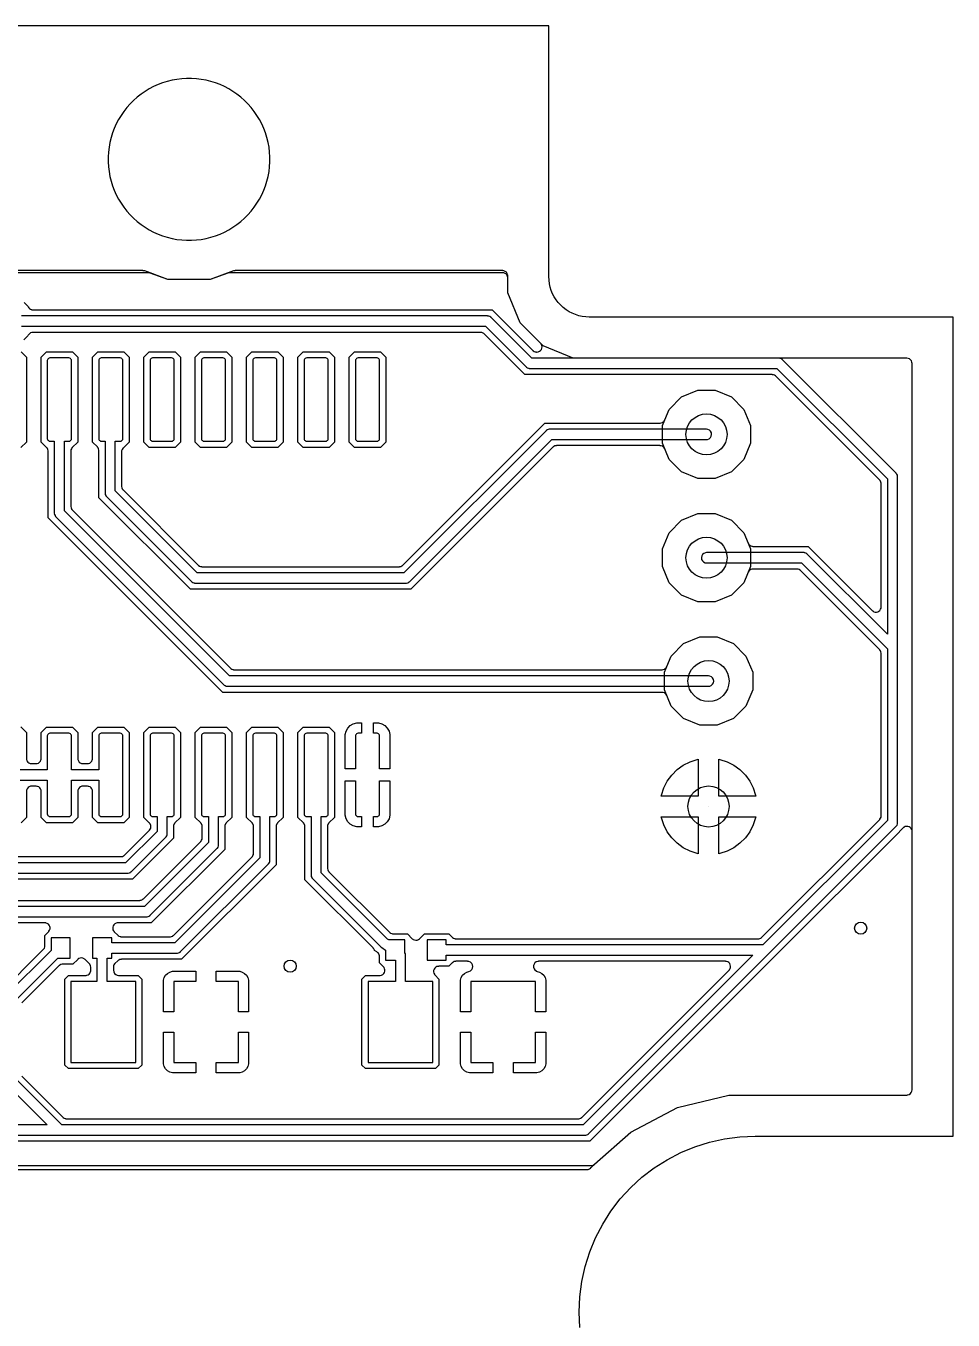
# Model space of a CAD drawing. Header units: millimetres. Extents: x 0 to 51.3, y 0 to 64.
# Drawn here: x 28.36 to 51.3, y 32 to 64 of the extents above; entities that cross this region are included whole.
import ezdxf

# ---------------------------------------------------------------- set-up
doc = ezdxf.new("R2010")
doc.units = ezdxf.units.MM

msp = doc.modelspace()

# ---------------------------------------------------------------- linework, layer by layer
at = {"layer": '16_copper'}
msp.add_lwpolyline([(14.643, 35.723), (42.244, 35.723), (42.247, 35.723), (42.249, 35.723, 0.151769), (42.327, 35.754), (42.332, 35.76), (42.342, 35.77), (42.345, 35.775), (42.348, 35.778), (42.351, 35.782), (43.327, 36.648), (44.482, 37.254), (45.748, 37.566), (50.157, 37.566), (50.169, 37.568), (50.182, 37.569, 0.284783), (50.279, 37.661), (50.279, 37.662), (50.28, 37.663), (50.283, 37.691), (50.283, 37.692), (50.284, 37.693), (50.284, 55.657), (50.282, 55.669), (50.281, 55.682, 0.284783), (50.189, 55.779), (50.188, 55.779), (50.187, 55.78), (50.159, 55.783), (50.158, 55.783), (50.157, 55.784), (41.899, 55.784), (41.158, 56.09), (40.59, 56.658), (40.284, 57.399), (40.284, 57.821), (40.282, 57.833), (40.281, 57.846, 0.284783), (40.189, 57.943), (40.188, 57.944), (40.187, 57.944), (40.159, 57.948), (40.158, 57.947), (40.157, 57.948), (33.54, 57.948), (33.534, 57.947), (33.528, 57.947), (33.522, 57.945, 0.036999), (33.503, 57.941), (33.497, 57.94), (32.923, 57.731), (31.877, 57.731), (31.303, 57.94), (31.298, 57.941), (31.292, 57.943), (31.285, 57.944, 0.037027), (31.267, 57.947), (31.26, 57.948), (25.143, 57.948)], format="xyb", dxfattribs=at)
for points in [[(44.983, 52.808), (44.581, 52.974), (44.274, 53.281), (44.108, 53.683), (44.108, 54.117), (44.274, 54.519), (44.581, 54.826), (44.983, 54.992), (45.417, 54.992), (45.819, 54.826), (46.126, 54.519), (46.292, 54.117), (46.292, 53.683), (46.126, 53.281), (45.819, 52.974), (45.417, 52.808)], [(44.983, 49.758), (44.581, 49.924), (44.274, 50.231), (44.108, 50.633), (44.108, 51.067), (44.274, 51.469), (44.581, 51.776), (44.983, 51.942), (45.417, 51.942), (45.819, 51.776), (46.126, 51.469), (46.292, 51.067), (46.292, 50.633), (46.126, 50.231), (45.819, 49.924), (45.417, 49.758)], [(45.033, 46.708), (44.631, 46.874), (44.324, 47.181), (44.158, 47.583), (44.158, 48.017), (44.324, 48.419), (44.631, 48.726), (45.033, 48.892), (45.467, 48.892), (45.869, 48.726), (46.176, 48.419), (46.342, 48.017), (46.342, 47.583), (46.176, 47.181), (45.869, 46.874), (45.467, 46.708)], [(44.082, 44.954), (44.086, 44.98), (44.144, 45.158), (44.229, 45.326), (44.339, 45.478), (44.472, 45.611), (44.624, 45.721), (44.792, 45.806), (44.97, 45.864), (44.996, 45.868), (44.996, 44.954)], [(45.504, 44.954), (45.504, 45.868), (45.53, 45.864), (45.708, 45.806), (45.876, 45.721), (46.028, 45.611), (46.161, 45.478), (46.271, 45.326), (46.356, 45.158), (46.414, 44.98), (46.418, 44.954)], [(45.25, 44.7), (45.25, 44.7), (45.25, 44.7), (45.25, 44.7)], [(44.97, 43.536), (44.792, 43.594), (44.624, 43.679), (44.472, 43.789), (44.339, 43.922), (44.229, 44.074), (44.144, 44.242), (44.086, 44.42), (44.082, 44.446), (44.996, 44.446), (44.996, 43.532)], [(45.504, 44.446), (46.418, 44.446), (46.414, 44.42), (46.356, 44.242), (46.271, 44.074), (46.161, 43.922), (46.028, 43.789), (45.876, 43.679), (45.708, 43.594), (45.53, 43.536), (45.504, 43.532)]]:
    msp.add_lwpolyline(points, close=True, dxfattribs=at)
at = {"layer": '1_copper'}
for points in [[(28.318, 57.162), (28.415, 57.066), (28.419, 57.054, 0.225666), (28.502, 56.984), (28.503, 56.983), (28.504, 56.983), (28.532, 56.979), (28.533, 56.98), (28.534, 56.979), (39.898, 56.979), (40.905, 55.973), (40.909, 55.97), (40.913, 55.966, 0.106423), (40.962, 55.94), (40.969, 55.939), (40.979, 55.937), (40.988, 55.937), (40.994, 55.936), (41.006, 55.936, 0.596419), (41.111, 56.132), (41.107, 56.14), (41.1, 56.147), (41.096, 56.153), (40.59, 56.658), (40.284, 57.399), (40.284, 57.771), (40.282, 57.783), (40.281, 57.796, 0.284783), (40.189, 57.893), (40.188, 57.894), (40.187, 57.894), (40.159, 57.898), (40.158, 57.897), (40.157, 57.898), (33.403, 57.898), (33.397, 57.897), (33.391, 57.897), (33.384, 57.895, 0.036999), (33.366, 57.891), (33.359, 57.89), (32.923, 57.731), (31.877, 57.731), (31.441, 57.89), (31.435, 57.891), (31.43, 57.893), (31.423, 57.894, 0.037027), (31.404, 57.897), (31.397, 57.898), (25.143, 57.898)], [(22.05, 36.573), (42.2, 36.573), (42.205, 36.574), (42.211, 36.573, 0.111436), (42.264, 36.59), (42.27, 36.595), (42.278, 36.6), (42.285, 36.606), (42.29, 36.61), (49.89, 44.21), (49.893, 44.214), (49.897, 44.218, 0.11143), (49.923, 44.268), (49.924, 44.275), (49.926, 44.285), (49.926, 44.294), (49.927, 44.3), (49.927, 52.85), (49.926, 52.855), (49.927, 52.861, 0.111436), (49.91, 52.914), (49.905, 52.92), (49.9, 52.928), (49.894, 52.935), (49.89, 52.94), (47.083, 55.746), (47.079, 55.75), (47.075, 55.754, 0.11143), (47.026, 55.779), (47.019, 55.78), (47.009, 55.783), (47, 55.783), (46.994, 55.784), (40.879, 55.784), (39.872, 56.79), (39.868, 56.793), (39.864, 56.797, 0.11143), (39.815, 56.823), (39.808, 56.824), (39.798, 56.826), (39.789, 56.826), (39.783, 56.827), (28.255, 56.827)], [(28.255, 56.573), (39.73, 56.573), (40.736, 55.567), (40.741, 55.563), (40.744, 55.559, 0.11143), (40.794, 55.534), (40.801, 55.533), (40.811, 55.53), (40.82, 55.53), (40.826, 55.53), (46.941, 55.53), (49.673, 52.797), (49.673, 48.957), (47.69, 50.94), (47.686, 50.943), (47.682, 50.947, 0.11143), (47.632, 50.973), (47.625, 50.974), (47.615, 50.976), (47.606, 50.976), (47.6, 50.977), (45.2, 50.977), (45.172, 50.974, 0.785533), (45.168, 50.727), (45.2, 50.723), (47.547, 50.723), (49.673, 48.597), (49.673, 44.353), (46.597, 41.277), (38.762, 41.277), (38.762, 41.4), (38.287, 41.4), (38.287, 40.9), (38.762, 40.9), (38.762, 41.023), (46.343, 41.023), (42.147, 36.827), (29.253, 36.827), (28.077, 38.003)], [(28.267, 38.029), (29.279, 37.017), (29.283, 37.013), (29.287, 37.009, 0.11143), (29.336, 36.984), (29.343, 36.983), (29.353, 36.98), (29.362, 36.98), (29.368, 36.979), (42.032, 36.979), (42.037, 36.98), (42.042, 36.98, 0.111436), (42.096, 36.997), (42.102, 37.001), (42.11, 37.007), (42.116, 37.013), (42.121, 37.017), (45.759, 40.654), (45.763, 40.659), (45.767, 40.663, 0.562197), (45.695, 40.867), (45.686, 40.869), (45.676, 40.87), (45.669, 40.871), (41.048, 40.871), (41.036, 40.869), (41.025, 40.869, 0.699479), (40.985, 40.633), (40.987, 40.632), (40.989, 40.631), (41.012, 40.622), (41.015, 40.621), (41.068, 40.607), (41.126, 40.573), (41.173, 40.526), (41.207, 40.468), (41.224, 40.403), (41.224, 39.624), (40.97, 39.624), (40.97, 40.37), (39.37, 40.37), (39.37, 39.624), (39.116, 39.624), (39.116, 40.403), (39.133, 40.468), (39.167, 40.526), (39.214, 40.573), (39.272, 40.607), (39.325, 40.621, 0.76955), (39.324, 40.866), (39.322, 40.867), (39.32, 40.868), (39.296, 40.87), (39.292, 40.871), (39, 40.871), (38.995, 40.87), (38.989, 40.87, 0.111436), (38.936, 40.853), (38.93, 40.849), (38.922, 40.843), (38.916, 40.837), (38.91, 40.833), (38.825, 40.748), (38.575, 40.748), (38.568, 40.747), (38.562, 40.747, 0.56221), (38.469, 40.551), (38.473, 40.544), (38.48, 40.537), (38.485, 40.531), (38.582, 40.433), (38.582, 38.307), (38.493, 38.218), (36.767, 38.218), (36.678, 38.307), (36.678, 40.433), (36.767, 40.522), (37.118, 40.522), (37.124, 40.523), (37.131, 40.523, 0.56221), (37.224, 40.719), (37.219, 40.726), (37.212, 40.733), (37.208, 40.739), (37.11, 40.837), (37.11, 40.992), (37.109, 40.998), (37.11, 41.003, 0.108782), (37.093, 41.056), (37.088, 41.062), (37.083, 41.071), (37.077, 41.077, 0.037033), (37.064, 41.09), (37.063, 41.091), (37.063, 41.091), (37.047, 41.104), (37.046, 41.104), (37.046, 41.104), (36.987, 41.141), (36.986, 41.145), (36.985, 41.15, 0.055546), (36.973, 41.176), (36.969, 41.182), (36.963, 41.191), (36.957, 41.197), (36.953, 41.202), (35.266, 42.889), (35.266, 44.205), (35.265, 44.211), (35.265, 44.216, 0.029507), (35.263, 44.231), (35.263, 44.232), (35.262, 44.233, 0.021328), (35.26, 44.244), (35.256, 44.251), (35.254, 44.258), (35.254, 44.258), (35.253, 44.26, 0.021325), (35.248, 44.269), (35.244, 44.275), (35.243, 44.276), (35.24, 44.282), (35.239, 44.282), (35.238, 44.284), (35.232, 44.29), (35.228, 44.295), (35.093, 44.431), (35.093, 46.529), (35.226, 46.662), (35.864, 46.662), (35.997, 46.529), (35.997, 44.431), (35.862, 44.295), (35.858, 44.291), (35.854, 44.287), (35.853, 44.286), (35.853, 44.285), (35.849, 44.28), (35.844, 44.273, 0.021327), (35.839, 44.264), (35.838, 44.262), (35.838, 44.262), (35.835, 44.255), (35.832, 44.248, 0.021322), (35.829, 44.237), (35.828, 44.236), (35.828, 44.235, 0.055557), (35.824, 44.207), (35.825, 44.206), (35.824, 44.205), (35.824, 43.173), (35.825, 43.168), (35.825, 43.163, 0.111436), (35.842, 43.109), (35.846, 43.103), (35.852, 43.095), (35.858, 43.089), (35.862, 43.084), (37.356, 41.59), (37.36, 41.586), (37.364, 41.582, 0.11143), (37.413, 41.557), (37.42, 41.556), (37.43, 41.553), (37.439, 41.553), (37.445, 41.552), (37.801, 41.552), (37.922, 41.431), (37.932, 41.423), (37.942, 41.414, 0.284788), (38.076, 41.411), (38.077, 41.412), (38.078, 41.412), (38.1, 41.429), (38.101, 41.43), (38.102, 41.431), (38.223, 41.552), (38.825, 41.552), (38.91, 41.467), (38.915, 41.463), (38.918, 41.459, 0.11143), (38.968, 41.434), (38.975, 41.433), (38.985, 41.43), (38.994, 41.43), (39, 41.429), (46.482, 41.429), (46.487, 41.43), (46.492, 41.43, 0.111436), (46.546, 41.447), (46.552, 41.451), (46.56, 41.457), (46.566, 41.463), (46.571, 41.467), (49.483, 44.379), (49.487, 44.383), (49.491, 44.387, 0.11143), (49.516, 44.436), (49.517, 44.443), (49.52, 44.453), (49.52, 44.462), (49.521, 44.468), (49.521, 48.482), (49.52, 48.487), (49.52, 48.492, 0.111436), (49.503, 48.546), (49.499, 48.552), (49.493, 48.56), (49.487, 48.566), (49.483, 48.571), (47.521, 50.533), (47.517, 50.537), (47.513, 50.541, 0.11143), (47.464, 50.566), (47.457, 50.567), (47.447, 50.57), (47.438, 50.57), (47.432, 50.571), (46.351, 50.571), (46.349, 50.57), (46.347, 50.571, 0.225672), (46.25, 50.52), (46.246, 50.513), (46.238, 50.5), (46.236, 50.496), (46.234, 50.492), (46.126, 50.231), (45.819, 49.924), (45.417, 49.758), (44.983, 49.758), (44.581, 49.924), (44.274, 50.231), (44.108, 50.633), (44.108, 51.067), (44.274, 51.469), (44.581, 51.776), (44.983, 51.942), (45.417, 51.942), (45.819, 51.776), (46.126, 51.469), (46.234, 51.208), (46.235, 51.206), (46.236, 51.204, 0.225666), (46.319, 51.134), (46.327, 51.133), (46.343, 51.13), (46.347, 51.13), (46.351, 51.129), (47.716, 51.129), (49.304, 49.541), (49.309, 49.537), (49.313, 49.533, 0.562197), (49.517, 49.605), (49.519, 49.614), (49.52, 49.624), (49.521, 49.631), (49.521, 52.682), (49.52, 52.687), (49.52, 52.692, 0.111436), (49.503, 52.746), (49.499, 52.752), (49.493, 52.76), (49.487, 52.766), (49.483, 52.771), (46.915, 55.34), (46.911, 55.343), (46.907, 55.347, 0.11143), (46.857, 55.373), (46.85, 55.374), (46.84, 55.376), (46.832, 55.376), (46.825, 55.377), (40.71, 55.377), (39.704, 56.383), (39.7, 56.387), (39.696, 56.391, 0.11143), (39.646, 56.416), (39.639, 56.417), (39.629, 56.42), (39.621, 56.42), (39.614, 56.421), (28.534, 56.421), (28.521, 56.419), (28.509, 56.418, 0.203976), (28.421, 56.35), (28.416, 56.338), (28.415, 56.334), (28.316, 56.235)], [(23.433, 43.053), (30.885, 43.053), (30.89, 43.054), (30.896, 43.053, 0.111436), (30.949, 43.07), (30.955, 43.075), (30.963, 43.08), (30.97, 43.086), (30.975, 43.09), (31.825, 43.94), (31.828, 43.944), (31.832, 43.948, 0.11143), (31.858, 43.998), (31.859, 44.005), (31.861, 44.015), (31.861, 44.024), (31.862, 44.03), (31.862, 44.45), (31.97, 44.45), (31.989, 44.455), (32.006, 44.465), (32.02, 44.479), (32.03, 44.496), (32.035, 44.515), (32.035, 46.445), (32.03, 46.464), (32.02, 46.481), (32.006, 46.495), (31.989, 46.505), (31.97, 46.51), (31.5, 46.51), (31.481, 46.505), (31.464, 46.495), (31.45, 46.481), (31.44, 46.464), (31.435, 46.445), (31.435, 44.515), (31.44, 44.496), (31.45, 44.479), (31.464, 44.465), (31.481, 44.455), (31.5, 44.45), (31.608, 44.45), (31.608, 44.083), (30.832, 43.307), (23.38, 43.307)], [(23.82, 43.459), (30.717, 43.459), (30.722, 43.46), (30.727, 43.46, 0.111436), (30.781, 43.477), (30.787, 43.481), (30.795, 43.487), (30.801, 43.493), (30.806, 43.497), (31.418, 44.109), (31.422, 44.113), (31.426, 44.117, 0.108492), (31.451, 44.166), (31.452, 44.173), (31.455, 44.183), (31.455, 44.192, 0.077274), (31.453, 44.231), (31.453, 44.232), (31.452, 44.233, 0.021328), (31.45, 44.244), (31.446, 44.251), (31.444, 44.258), (31.444, 44.258), (31.443, 44.26, 0.021325), (31.438, 44.269), (31.434, 44.275), (31.433, 44.276), (31.43, 44.282), (31.429, 44.282), (31.428, 44.284), (31.422, 44.29), (31.418, 44.295), (31.283, 44.431), (31.283, 46.529), (31.416, 46.662), (32.054, 46.662), (32.187, 46.529), (32.187, 44.431), (32.052, 44.295), (32.048, 44.291), (32.044, 44.287), (32.043, 44.286), (32.043, 44.285), (32.039, 44.28), (32.034, 44.273, 0.021327), (32.029, 44.264), (32.028, 44.262), (32.028, 44.262), (32.025, 44.255), (32.022, 44.248, 0.021322), (32.019, 44.237), (32.018, 44.236), (32.018, 44.235, 0.055557), (32.014, 44.207), (32.015, 44.206), (32.014, 44.205), (32.014, 43.914), (31.001, 42.901), (23.548, 42.901)], [(23.984, 42.379), (31.182, 42.379), (31.187, 42.38), (31.192, 42.38, 0.111436), (31.246, 42.397), (31.252, 42.401), (31.26, 42.407), (31.266, 42.413), (31.271, 42.417), (32.688, 43.834), (32.692, 43.838), (32.696, 43.842, 0.11143), (32.721, 43.891), (32.722, 43.898), (32.725, 43.908), (32.725, 43.917), (32.726, 43.923), (32.726, 44.205), (32.725, 44.211), (32.725, 44.216, 0.029507), (32.723, 44.231), (32.723, 44.232), (32.722, 44.233, 0.021328), (32.72, 44.244), (32.716, 44.251), (32.714, 44.258), (32.714, 44.258), (32.713, 44.26, 0.021325), (32.708, 44.269), (32.704, 44.275), (32.703, 44.276), (32.7, 44.282), (32.699, 44.282), (32.698, 44.284), (32.692, 44.29), (32.688, 44.295), (32.553, 44.431), (32.553, 46.529), (32.686, 46.662), (33.324, 46.662), (33.457, 46.529), (33.457, 44.431), (33.322, 44.295), (33.318, 44.291), (33.314, 44.287), (33.313, 44.286), (33.313, 44.285), (33.309, 44.28), (33.304, 44.273, 0.021327), (33.299, 44.264), (33.298, 44.262), (33.298, 44.262), (33.295, 44.255), (33.292, 44.248, 0.021322), (33.289, 44.237), (33.288, 44.236), (33.288, 44.235, 0.055557), (33.284, 44.207), (33.285, 44.206), (33.284, 44.205), (33.284, 43.639), (31.466, 41.821), (30.639, 41.821), (30.633, 41.82), (30.626, 41.82, 0.562202), (30.533, 41.624), (30.538, 41.617), (30.545, 41.61), (30.549, 41.604), (30.636, 41.517), (30.641, 41.513), (30.644, 41.509, 0.11143), (30.694, 41.484), (30.701, 41.483), (30.711, 41.48), (30.72, 41.48), (30.726, 41.479), (31.932, 41.479), (31.937, 41.48), (31.942, 41.48, 0.111436), (31.996, 41.497), (32.002, 41.501), (32.01, 41.507), (32.016, 41.513), (32.021, 41.517), (33.958, 43.454), (33.962, 43.458), (33.966, 43.462, 0.11143), (33.991, 43.511), (33.992, 43.518), (33.995, 43.528), (33.995, 43.537), (33.996, 43.543), (33.996, 44.205), (33.995, 44.211), (33.995, 44.216, 0.029507), (33.993, 44.231), (33.993, 44.232), (33.992, 44.233, 0.021328), (33.99, 44.244), (33.986, 44.251), (33.984, 44.258), (33.984, 44.258), (33.983, 44.26, 0.021325), (33.978, 44.269), (33.974, 44.275), (33.973, 44.276), (33.97, 44.282), (33.969, 44.282), (33.968, 44.284), (33.962, 44.29), (33.958, 44.295), (33.823, 44.431), (33.823, 46.529), (33.956, 46.662), (34.594, 46.662), (34.727, 46.529), (34.727, 44.431), (34.592, 44.295), (34.588, 44.291), (34.584, 44.287), (34.583, 44.286), (34.583, 44.285), (34.579, 44.28), (34.574, 44.273, 0.021327), (34.569, 44.264), (34.568, 44.262), (34.568, 44.262), (34.565, 44.255), (34.562, 44.248, 0.021322), (34.559, 44.237), (34.558, 44.236), (34.558, 44.235, 0.055557), (34.554, 44.207), (34.555, 44.206), (34.554, 44.205), (34.554, 43.259), (32.216, 40.921), (30.726, 40.921), (30.721, 40.92), (30.715, 40.92, 0.111436), (30.662, 40.903), (30.656, 40.899), (30.648, 40.893), (30.642, 40.887), (30.636, 40.883), (30.567, 40.814), (30.563, 40.809), (30.559, 40.806, 0.11143), (30.534, 40.756), (30.533, 40.749), (30.53, 40.739), (30.53, 40.73), (30.529, 40.724), (30.529, 40.649, 0.341012), (30.624, 40.527), (30.625, 40.526), (30.626, 40.526), (30.654, 40.522), (30.655, 40.523), (30.656, 40.522), (31.143, 40.522), (31.232, 40.433), (31.232, 38.307), (31.143, 38.218), (29.417, 38.218), (29.328, 38.307), (29.328, 40.433), (29.417, 40.522), (29.844, 40.522), (29.857, 40.524), (29.869, 40.525, 0.284783), (29.966, 40.617), (29.967, 40.618), (29.967, 40.619), (29.971, 40.647), (29.97, 40.648), (29.971, 40.649), (29.971, 40.724, 0.133078), (29.953, 40.788), (29.949, 40.794), (29.943, 40.802), (29.937, 40.808), (29.933, 40.814), (29.828, 40.919), (29.818, 40.927), (29.808, 40.936, 0.284788), (29.674, 40.939), (29.673, 40.938), (29.672, 40.938), (29.65, 40.921), (29.649, 40.92), (29.648, 40.919), (29.527, 40.798), (29.271, 40.798), (29.266, 40.797), (29.261, 40.797, 0.111436), (29.207, 40.78), (29.201, 40.776), (29.193, 40.77), (29.187, 40.764), (29.182, 40.76), (28.267, 39.845)], [(24.153, 41.973), (31.35, 41.973), (31.355, 41.974), (31.361, 41.973, 0.111436), (31.414, 41.99), (31.42, 41.995), (31.428, 42), (31.435, 42.006), (31.44, 42.01), (33.095, 43.665), (33.098, 43.669), (33.102, 43.673, 0.11143), (33.128, 43.723), (33.129, 43.73), (33.131, 43.74), (33.131, 43.749), (33.132, 43.755), (33.132, 44.45), (33.24, 44.45), (33.259, 44.455), (33.276, 44.465), (33.29, 44.479), (33.3, 44.496), (33.305, 44.515), (33.305, 46.445), (33.3, 46.464), (33.29, 46.481), (33.276, 46.495), (33.259, 46.505), (33.24, 46.51), (32.77, 46.51), (32.751, 46.505), (32.734, 46.495), (32.72, 46.481), (32.71, 46.464), (32.705, 46.445), (32.705, 44.515), (32.71, 44.496), (32.72, 44.479), (32.734, 44.465), (32.751, 44.455), (32.77, 44.45), (32.878, 44.45), (32.878, 43.808), (31.297, 42.227), (24.1, 42.227)], [(28.242, 46.665), (28.377, 46.529), (28.377, 45.886), (28.379, 45.873), (28.38, 45.861, 0.284783), (28.472, 45.764), (28.473, 45.763), (28.474, 45.763), (28.502, 45.759), (28.503, 45.76), (28.504, 45.759), (28.616, 45.759), (28.629, 45.761), (28.641, 45.762, 0.284783), (28.738, 45.854), (28.739, 45.855), (28.739, 45.856), (28.743, 45.884), (28.742, 45.885), (28.743, 45.886), (28.743, 46.529), (28.876, 46.662), (29.514, 46.662), (29.647, 46.529), (29.647, 45.886), (29.649, 45.873), (29.65, 45.861, 0.284783), (29.742, 45.764), (29.743, 45.763), (29.744, 45.763), (29.772, 45.759), (29.773, 45.76), (29.774, 45.759), (29.886, 45.759), (29.899, 45.761), (29.911, 45.762, 0.284783), (30.008, 45.854), (30.009, 45.855), (30.009, 45.856), (30.013, 45.884), (30.012, 45.885), (30.013, 45.886), (30.013, 46.529), (30.146, 46.662), (30.784, 46.662), (30.917, 46.529), (30.917, 44.431), (30.784, 44.298), (30.146, 44.298), (30.013, 44.431), (30.013, 45.074), (30.011, 45.087), (30.01, 45.099, 0.284783), (29.918, 45.196), (29.917, 45.197), (29.916, 45.197), (29.888, 45.201), (29.887, 45.2), (29.886, 45.201), (29.774, 45.201), (29.761, 45.199), (29.749, 45.198, 0.284783), (29.652, 45.106), (29.651, 45.105), (29.651, 45.104), (29.647, 45.076), (29.648, 45.075), (29.647, 45.074), (29.647, 44.431), (29.514, 44.298), (28.876, 44.298), (28.743, 44.431), (28.743, 45.074), (28.741, 45.087), (28.74, 45.099, 0.284783), (28.648, 45.196), (28.647, 45.197), (28.646, 45.197), (28.618, 45.201), (28.617, 45.2), (28.616, 45.201), (28.504, 45.201), (28.491, 45.199), (28.479, 45.198, 0.284783), (28.382, 45.106), (28.381, 45.105), (28.381, 45.104), (28.377, 45.076), (28.378, 45.075), (28.377, 45.074), (28.377, 44.431), (28.244, 44.298)], [(14.643, 35.823), (42.349, 35.823), (42.351, 35.823), (42.352, 35.823, 0.111434), (42.406, 35.837), (42.413, 35.841), (42.427, 35.85), (42.43, 35.853), (42.433, 35.855), (43.327, 36.648), (44.482, 37.254), (45.748, 37.566), (50.157, 37.566), (50.169, 37.568), (50.182, 37.569, 0.284783), (50.279, 37.661), (50.279, 37.662), (50.28, 37.663), (50.283, 37.691), (50.283, 37.692), (50.284, 37.693), (50.284, 44.082), (50.283, 44.088), (50.283, 44.095, 0.562221), (50.087, 44.187), (50.08, 44.183), (50.075, 44.178), (50.074, 44.178), (50.072, 44.176), (50.067, 44.172), (49.879, 43.983), (49.879, 43.983), (46.967, 41.071), (42.316, 36.421), (21.934, 36.421)], [(27.671, 40.04), (28.799, 41.168), (28.802, 41.172), (28.806, 41.176, 0.11143), (28.832, 41.226), (28.833, 41.233), (28.835, 41.243), (28.835, 41.251), (28.836, 41.258), (28.836, 41.513), (28.927, 41.604), (28.931, 41.609), (28.935, 41.613, 0.562213), (28.863, 41.817), (28.854, 41.819), (28.844, 41.82), (28.837, 41.821), (24.268, 41.821)]]:
    msp.add_lwpolyline(points, format="xyb", dxfattribs=at)
for points in [[(28.247, 55.94), (28.377, 55.809), (28.377, 53.711), (28.242, 53.575)], [(28.225, 45.353), (28.895, 45.353), (28.895, 44.515), (28.9, 44.496), (28.91, 44.479), (28.924, 44.465), (28.941, 44.455), (28.96, 44.45), (29.43, 44.45), (29.449, 44.455), (29.466, 44.465), (29.48, 44.479), (29.49, 44.496), (29.495, 44.515), (29.495, 45.353), (30.165, 45.353), (30.165, 44.515), (30.17, 44.496), (30.18, 44.479), (30.194, 44.465), (30.211, 44.455), (30.23, 44.45), (30.7, 44.45), (30.719, 44.455), (30.736, 44.465), (30.75, 44.479), (30.76, 44.496), (30.765, 44.515), (30.765, 46.445), (30.76, 46.464), (30.75, 46.481), (30.736, 46.495), (30.719, 46.505), (30.7, 46.51), (30.23, 46.51), (30.211, 46.505), (30.194, 46.495), (30.18, 46.481), (30.17, 46.464), (30.165, 46.445), (30.165, 45.607), (29.495, 45.607), (29.495, 46.445), (29.49, 46.464), (29.48, 46.481), (29.466, 46.495), (29.449, 46.505), (29.43, 46.51), (28.96, 46.51), (28.941, 46.505), (28.924, 46.495), (28.91, 46.481), (28.9, 46.464), (28.895, 46.445), (28.895, 45.607), (28.225, 45.607)], [(28.077, 39.871), (29.156, 40.95), (29.463, 40.95), (29.463, 41.45), (28.989, 41.45), (28.989, 41.142), (27.86, 40.014)], [(27.86, 37.86), (28.893, 36.827), (22.103, 36.827)]]:
    msp.add_lwpolyline(points, dxfattribs=at)
for points in [[(45.033, 46.708), (44.631, 46.874), (44.324, 47.181), (44.216, 47.442), (44.215, 47.444), (44.214, 47.446, 0.225666), (44.131, 47.516), (44.123, 47.517), (44.107, 47.52), (44.103, 47.52), (44.099, 47.521), (33.234, 47.521), (28.916, 51.839), (28.916, 53.485), (28.915, 53.491), (28.915, 53.496, 0.111436), (28.898, 53.549), (28.894, 53.555), (28.888, 53.564), (28.882, 53.57), (28.878, 53.575), (28.743, 53.711), (28.743, 55.809), (28.876, 55.942), (29.514, 55.942), (29.647, 55.809), (29.647, 53.711), (29.512, 53.575), (29.508, 53.571), (29.504, 53.567, 0.11143), (29.479, 53.517), (29.478, 53.51), (29.475, 53.5), (29.475, 53.492), (29.474, 53.485), (29.474, 52.123), (29.475, 52.118), (29.475, 52.113, 0.111436), (29.492, 52.059), (29.496, 52.053), (29.502, 52.045), (29.508, 52.039), (29.512, 52.034), (33.429, 48.117), (33.433, 48.113), (33.437, 48.109, 0.11143), (33.486, 48.084), (33.493, 48.083), (33.503, 48.08), (33.512, 48.08), (33.518, 48.079), (44.099, 48.079), (44.101, 48.08), (44.103, 48.079, 0.225672), (44.2, 48.13), (44.204, 48.137), (44.212, 48.15), (44.214, 48.154), (44.216, 48.158), (44.324, 48.419), (44.631, 48.726), (45.033, 48.892), (45.467, 48.892), (45.869, 48.726), (46.176, 48.419), (46.342, 48.017), (46.342, 47.583), (46.176, 47.181), (45.869, 46.874), (45.467, 46.708)], [(45.278, 47.676, 0.785533), (45.282, 47.923), (45.25, 47.927), (33.403, 47.927), (29.322, 52.008), (29.322, 53.73), (29.43, 53.73), (29.449, 53.735), (29.466, 53.745), (29.48, 53.759), (29.49, 53.776), (29.495, 53.795), (29.495, 55.725), (29.49, 55.744), (29.48, 55.761), (29.466, 55.775), (29.449, 55.785), (29.43, 55.79), (28.96, 55.79), (28.941, 55.785), (28.924, 55.775), (28.91, 55.761), (28.9, 55.744), (28.895, 55.725), (28.895, 53.795), (28.9, 53.776), (28.91, 53.759), (28.924, 53.745), (28.941, 53.735), (28.96, 53.73), (29.068, 53.73), (29.068, 51.955), (29.069, 51.95), (29.068, 51.944, 0.111436), (29.085, 51.891), (29.09, 51.885), (29.095, 51.877), (29.101, 51.87), (29.105, 51.865), (33.26, 47.71), (33.264, 47.707), (33.268, 47.703, 0.11143), (33.318, 47.677), (33.325, 47.676), (33.335, 47.674), (33.344, 47.674), (33.35, 47.673), (45.25, 47.673)], [(32.434, 50.071), (30.171, 52.334), (30.171, 53.5), (30.17, 53.506), (30.17, 53.511, 0.111436), (30.153, 53.564), (30.149, 53.57), (30.143, 53.579), (30.137, 53.585), (30.133, 53.59), (30.013, 53.711), (30.013, 55.809), (30.146, 55.942), (30.784, 55.942), (30.917, 55.809), (30.917, 53.711), (30.767, 53.56), (30.763, 53.556), (30.759, 53.552, 0.11143), (30.734, 53.502), (30.733, 53.495), (30.73, 53.485), (30.73, 53.477), (30.729, 53.47), (30.729, 52.618), (30.73, 52.613), (30.73, 52.608, 0.111436), (30.747, 52.554), (30.751, 52.548), (30.757, 52.54), (30.763, 52.534), (30.767, 52.529), (32.629, 50.667), (32.633, 50.663), (32.637, 50.659, 0.11143), (32.686, 50.634), (32.693, 50.633), (32.703, 50.63), (32.712, 50.63), (32.718, 50.629), (37.602, 50.629), (37.607, 50.63), (37.612, 50.63, 0.111436), (37.666, 50.647), (37.672, 50.651), (37.68, 50.657), (37.686, 50.663), (37.691, 50.667), (41.204, 54.179), (44.049, 54.179), (44.051, 54.18), (44.053, 54.179, 0.225672), (44.15, 54.23), (44.154, 54.237), (44.162, 54.25), (44.164, 54.254), (44.166, 54.258), (44.274, 54.519), (44.581, 54.826), (44.983, 54.992), (45.417, 54.992), (45.819, 54.826), (46.126, 54.519), (46.292, 54.117), (46.292, 53.683), (46.126, 53.281), (45.819, 52.974), (45.417, 52.808), (44.983, 52.808), (44.581, 52.974), (44.274, 53.281), (44.166, 53.542), (44.165, 53.544), (44.164, 53.546, 0.225666), (44.081, 53.616), (44.073, 53.617), (44.057, 53.62), (44.053, 53.62), (44.049, 53.621), (41.488, 53.621), (41.483, 53.62), (41.478, 53.62, 0.111436), (41.424, 53.603), (41.418, 53.599), (41.41, 53.593), (41.404, 53.587), (41.399, 53.583), (37.886, 50.071)], [(37.775, 50.224), (37.781, 50.223, 0.111436), (37.834, 50.24), (37.84, 50.245), (37.848, 50.25), (37.855, 50.256), (37.86, 50.26), (41.373, 53.773), (45.2, 53.773), (45.228, 53.776, 0.785533), (45.232, 54.023), (45.2, 54.027), (41.32, 54.027), (41.315, 54.026), (41.309, 54.027, 0.111436), (41.256, 54.01), (41.25, 54.005), (41.242, 54), (41.235, 53.994), (41.23, 53.99), (37.717, 50.477), (32.603, 50.477), (30.577, 52.503), (30.577, 53.73), (30.7, 53.73), (30.719, 53.735), (30.736, 53.745), (30.75, 53.759), (30.76, 53.776), (30.765, 53.795), (30.765, 55.725), (30.76, 55.744), (30.75, 55.761), (30.736, 55.775), (30.719, 55.785), (30.7, 55.79), (30.23, 55.79), (30.211, 55.785), (30.194, 55.775), (30.18, 55.761), (30.17, 55.744), (30.165, 55.725), (30.165, 53.795), (30.17, 53.776), (30.18, 53.759), (30.194, 53.745), (30.211, 53.735), (30.23, 53.73), (30.323, 53.73), (30.323, 52.45), (30.324, 52.445), (30.323, 52.439, 0.111436), (30.34, 52.386), (30.345, 52.38), (30.35, 52.372), (30.356, 52.365), (30.36, 52.36), (32.46, 50.26), (32.464, 50.257), (32.468, 50.253, 0.11143), (32.518, 50.227), (32.525, 50.226), (32.535, 50.224), (32.544, 50.224), (32.55, 50.223), (37.77, 50.223)], [(31.08, 40.37), (30.377, 40.37), (30.377, 40.95), (30.488, 40.95), (30.488, 41.073), (32.1, 41.073), (32.105, 41.074), (32.111, 41.073, 0.111436), (32.164, 41.09), (32.17, 41.095), (32.178, 41.1), (32.185, 41.106), (32.19, 41.11), (34.365, 43.285), (34.368, 43.289), (34.372, 43.293, 0.11143), (34.398, 43.343), (34.399, 43.35), (34.401, 43.36), (34.401, 43.369), (34.402, 43.375), (34.402, 44.45), (34.51, 44.45), (34.529, 44.455), (34.546, 44.465), (34.56, 44.479), (34.57, 44.496), (34.575, 44.515), (34.575, 46.445), (34.57, 46.464), (34.56, 46.481), (34.546, 46.495), (34.529, 46.505), (34.51, 46.51), (34.04, 46.51), (34.021, 46.505), (34.004, 46.495), (33.99, 46.481), (33.98, 46.464), (33.975, 46.445), (33.975, 44.515), (33.98, 44.496), (33.99, 44.479), (34.004, 44.465), (34.021, 44.455), (34.04, 44.45), (34.148, 44.45), (34.148, 43.428), (32.047, 41.327), (30.488, 41.327), (30.488, 41.45), (30.013, 41.45), (30.013, 40.95), (30.123, 40.95), (30.123, 40.37), (29.48, 40.37), (29.48, 38.37), (31.08, 38.37)], [(38.43, 40.37), (37.757, 40.37), (37.757, 41.02), (37.756, 41.025), (37.757, 41.031, 0.111436), (37.74, 41.084), (37.738, 41.087), (37.738, 41.4), (37.34, 41.4), (37.313, 41.417), (35.672, 43.058), (35.672, 44.45), (35.78, 44.45), (35.799, 44.455), (35.816, 44.465), (35.83, 44.479), (35.84, 44.496), (35.845, 44.515), (35.845, 46.445), (35.84, 46.464), (35.83, 46.481), (35.816, 46.495), (35.799, 46.505), (35.78, 46.51), (35.31, 46.51), (35.291, 46.505), (35.274, 46.495), (35.26, 46.481), (35.25, 46.464), (35.245, 46.445), (35.245, 44.515), (35.25, 44.496), (35.26, 44.479), (35.274, 44.465), (35.291, 44.455), (35.31, 44.45), (35.418, 44.45), (35.418, 43.005), (35.419, 43), (35.418, 42.994, 0.111436), (35.435, 42.941), (35.44, 42.935), (35.445, 42.927), (35.451, 42.92), (35.455, 42.915), (37.144, 41.227), (37.166, 41.209), (37.166, 41.209), (37.166, 41.209), (37.263, 41.149), (37.263, 40.9), (37.503, 40.9), (37.503, 40.37), (36.83, 40.37), (36.83, 38.37), (38.43, 38.37)]]:
    msp.add_lwpolyline(points, format="xyb", close=True, dxfattribs=at)
for points in [[(31.416, 53.578), (31.283, 53.711), (31.283, 55.809), (31.416, 55.942), (32.054, 55.942), (32.187, 55.809), (32.187, 53.711), (32.054, 53.578)], [(31.989, 53.735), (32.006, 53.745), (32.02, 53.759), (32.03, 53.776), (32.035, 53.795), (32.035, 55.725), (32.03, 55.744), (32.02, 55.761), (32.006, 55.775), (31.989, 55.785), (31.97, 55.79), (31.5, 55.79), (31.481, 55.785), (31.464, 55.775), (31.45, 55.761), (31.44, 55.744), (31.435, 55.725), (31.435, 53.795), (31.44, 53.776), (31.45, 53.759), (31.464, 53.745), (31.481, 53.735), (31.5, 53.73), (31.97, 53.73)], [(32.686, 53.578), (32.553, 53.711), (32.553, 55.809), (32.686, 55.942), (33.324, 55.942), (33.457, 55.809), (33.457, 53.711), (33.324, 53.578)], [(33.259, 53.735), (33.276, 53.745), (33.29, 53.759), (33.3, 53.776), (33.305, 53.795), (33.305, 55.725), (33.3, 55.744), (33.29, 55.761), (33.276, 55.775), (33.259, 55.785), (33.24, 55.79), (32.77, 55.79), (32.751, 55.785), (32.734, 55.775), (32.72, 55.761), (32.71, 55.744), (32.705, 55.725), (32.705, 53.795), (32.71, 53.776), (32.72, 53.759), (32.734, 53.745), (32.751, 53.735), (32.77, 53.73), (33.24, 53.73)], [(33.956, 53.578), (33.823, 53.711), (33.823, 55.809), (33.956, 55.942), (34.594, 55.942), (34.727, 55.809), (34.727, 53.711), (34.594, 53.578)], [(34.529, 53.735), (34.546, 53.745), (34.56, 53.759), (34.57, 53.776), (34.575, 53.795), (34.575, 55.725), (34.57, 55.744), (34.56, 55.761), (34.546, 55.775), (34.529, 55.785), (34.51, 55.79), (34.04, 55.79), (34.021, 55.785), (34.004, 55.775), (33.99, 55.761), (33.98, 55.744), (33.975, 55.725), (33.975, 53.795), (33.98, 53.776), (33.99, 53.759), (34.004, 53.745), (34.021, 53.735), (34.04, 53.73), (34.51, 53.73)], [(35.226, 53.578), (35.093, 53.711), (35.093, 55.809), (35.226, 55.942), (35.864, 55.942), (35.997, 55.809), (35.997, 53.711), (35.864, 53.578)], [(35.799, 53.735), (35.816, 53.745), (35.83, 53.759), (35.84, 53.776), (35.845, 53.795), (35.845, 55.725), (35.84, 55.744), (35.83, 55.761), (35.816, 55.775), (35.799, 55.785), (35.78, 55.79), (35.31, 55.79), (35.291, 55.785), (35.274, 55.775), (35.26, 55.761), (35.25, 55.744), (35.245, 55.725), (35.245, 53.795), (35.25, 53.776), (35.26, 53.759), (35.274, 53.745), (35.291, 53.735), (35.31, 53.73), (35.78, 53.73)], [(36.496, 53.578), (36.363, 53.711), (36.363, 55.809), (36.496, 55.942), (37.134, 55.942), (37.267, 55.809), (37.267, 53.711), (37.134, 53.578)], [(37.069, 53.735), (37.086, 53.745), (37.1, 53.759), (37.11, 53.776), (37.115, 53.795), (37.115, 55.725), (37.11, 55.744), (37.1, 55.761), (37.086, 55.775), (37.069, 55.785), (37.05, 55.79), (36.58, 55.79), (36.561, 55.785), (36.544, 55.775), (36.53, 55.761), (36.52, 55.744), (36.515, 55.725), (36.515, 53.795), (36.52, 53.776), (36.53, 53.759), (36.544, 53.745), (36.561, 53.735), (36.58, 53.73), (37.05, 53.73)], [(36.261, 45.63), (36.261, 46.478), (36.283, 46.562), (36.327, 46.637), (36.388, 46.698), (36.463, 46.742), (36.547, 46.764), (36.665, 46.764), (36.665, 46.51), (36.58, 46.51), (36.561, 46.505), (36.544, 46.495), (36.53, 46.481), (36.52, 46.464), (36.515, 46.445), (36.515, 45.63)], [(37.115, 45.63), (37.115, 46.445), (37.11, 46.464), (37.1, 46.481), (37.086, 46.495), (37.069, 46.505), (37.05, 46.51), (36.965, 46.51), (36.965, 46.764), (37.083, 46.764), (37.167, 46.742), (37.242, 46.698), (37.303, 46.637), (37.347, 46.562), (37.369, 46.478), (37.369, 45.63)], [(44.082, 44.954), (44.086, 44.98), (44.144, 45.158), (44.229, 45.326), (44.339, 45.478), (44.472, 45.611), (44.624, 45.721), (44.792, 45.806), (44.97, 45.864), (44.996, 45.868), (44.996, 44.954)], [(45.504, 44.954), (45.504, 45.868), (45.53, 45.864), (45.708, 45.806), (45.876, 45.721), (46.028, 45.611), (46.161, 45.478), (46.271, 45.326), (46.356, 45.158), (46.414, 44.98), (46.418, 44.954)], [(36.547, 44.196), (36.463, 44.218), (36.388, 44.262), (36.327, 44.323), (36.283, 44.398), (36.261, 44.482), (36.261, 45.33), (36.515, 45.33), (36.515, 44.515), (36.52, 44.496), (36.53, 44.479), (36.544, 44.465), (36.561, 44.455), (36.58, 44.45), (36.665, 44.45), (36.665, 44.196)], [(36.965, 44.196), (36.965, 44.45), (37.05, 44.45), (37.069, 44.455), (37.086, 44.465), (37.1, 44.479), (37.11, 44.496), (37.115, 44.515), (37.115, 45.33), (37.369, 45.33), (37.369, 44.482), (37.347, 44.398), (37.303, 44.323), (37.242, 44.262), (37.167, 44.218), (37.083, 44.196)], [(45.25, 44.7), (45.25, 44.7), (45.25, 44.7), (45.25, 44.7)], [(44.97, 43.536), (44.792, 43.594), (44.624, 43.679), (44.472, 43.789), (44.339, 43.922), (44.229, 44.074), (44.144, 44.242), (44.086, 44.42), (44.082, 44.446), (44.996, 44.446), (44.996, 43.532)], [(45.504, 44.446), (46.418, 44.446), (46.414, 44.42), (46.356, 44.242), (46.271, 44.074), (46.161, 43.922), (46.028, 43.789), (45.876, 43.679), (45.708, 43.594), (45.53, 43.536), (45.504, 43.532)], [(31.766, 39.624), (31.766, 40.403), (31.783, 40.468), (31.817, 40.526), (31.864, 40.573), (31.922, 40.607), (31.987, 40.624), (32.566, 40.624), (32.566, 40.37), (32.02, 40.37), (32.02, 39.624)], [(33.62, 39.624), (33.62, 40.37), (33.074, 40.37), (33.074, 40.624), (33.653, 40.624), (33.718, 40.607), (33.776, 40.573), (33.823, 40.526), (33.857, 40.468), (33.874, 40.403), (33.874, 39.624)], [(31.987, 38.116), (31.922, 38.133), (31.864, 38.167), (31.817, 38.214), (31.783, 38.272), (31.766, 38.337), (31.766, 39.116), (32.02, 39.116), (32.02, 38.37), (32.566, 38.37), (32.566, 38.116)], [(33.074, 38.116), (33.074, 38.37), (33.62, 38.37), (33.62, 39.116), (33.874, 39.116), (33.874, 38.337), (33.857, 38.272), (33.823, 38.214), (33.776, 38.167), (33.718, 38.133), (33.653, 38.116)], [(39.337, 38.116), (39.272, 38.133), (39.214, 38.167), (39.167, 38.214), (39.133, 38.272), (39.116, 38.337), (39.116, 39.116), (39.37, 39.116), (39.37, 38.37), (39.916, 38.37), (39.916, 38.116)], [(40.424, 38.116), (40.424, 38.37), (40.97, 38.37), (40.97, 39.116), (41.224, 39.116), (41.224, 38.337), (41.207, 38.272), (41.173, 38.214), (41.126, 38.167), (41.068, 38.133), (41.003, 38.116)]]:
    msp.add_lwpolyline(points, close=True, dxfattribs=at)
at = {"layer": 'drills_PTH'}
for centre in [(45.2, 53.9), (45.2, 50.85), (45.25, 47.8), (45.25, 44.7)]:
    msp.add_circle(centre, 0.508, dxfattribs=at)
at = {"layer": 'drills_via_1_16'}
for centre in [(49.014, 41.69), (34.9, 40.75)]:
    msp.add_circle(centre, 0.15, dxfattribs=at)
at = {"layer": 'holes'}
msp.add_lwpolyline([(34.4, 60.64), (34.4, 60.76), (34.393, 60.881), (34.378, 61.001), (34.356, 61.12), (34.327, 61.237), (34.291, 61.353), (34.249, 61.466), (34.199, 61.576), (34.143, 61.683), (34.08, 61.786), (34.012, 61.886), (33.937, 61.981), (33.857, 62.071), (33.771, 62.157), (33.681, 62.237), (33.586, 62.312), (33.486, 62.38), (33.383, 62.443), (33.276, 62.499), (33.166, 62.549), (33.053, 62.591), (32.937, 62.627), (32.82, 62.656), (32.701, 62.678), (32.581, 62.693), (32.46, 62.7), (32.34, 62.7), (32.219, 62.693), (32.099, 62.678), (31.98, 62.656), (31.863, 62.627), (31.747, 62.591), (31.634, 62.549), (31.524, 62.499), (31.417, 62.443), (31.314, 62.38), (31.214, 62.312), (31.119, 62.237), (31.029, 62.157), (30.943, 62.071), (30.863, 61.981), (30.788, 61.886), (30.72, 61.786), (30.657, 61.683), (30.601, 61.576), (30.551, 61.466), (30.509, 61.353), (30.473, 61.237), (30.444, 61.12), (30.422, 61.001), (30.407, 60.881), (30.4, 60.76), (30.4, 60.64), (30.407, 60.519), (30.422, 60.399), (30.444, 60.28), (30.473, 60.163), (30.509, 60.047), (30.551, 59.934), (30.601, 59.824), (30.657, 59.717), (30.72, 59.614), (30.788, 59.514), (30.863, 59.419), (30.943, 59.329), (31.029, 59.243), (31.119, 59.163), (31.214, 59.088), (31.314, 59.02), (31.417, 58.957), (31.524, 58.901), (31.634, 58.851), (31.747, 58.809), (31.863, 58.773), (31.98, 58.744), (32.099, 58.722), (32.219, 58.707), (32.34, 58.7), (32.46, 58.7), (32.581, 58.707), (32.701, 58.722), (32.82, 58.744), (32.937, 58.773), (33.053, 58.809), (33.166, 58.851), (33.276, 58.901), (33.383, 58.957), (33.486, 59.02), (33.586, 59.088), (33.681, 59.163), (33.771, 59.243), (33.857, 59.329), (33.937, 59.419), (34.012, 59.514), (34.08, 59.614), (34.143, 59.717), (34.199, 59.824), (34.249, 59.934), (34.291, 60.047), (34.327, 60.163), (34.356, 60.28), (34.378, 60.399), (34.393, 60.519), (34.4, 60.64)], close=True, dxfattribs=at)
at = {"layer": 'outline'}
msp.add_lwpolyline([(42.067, 31.821), (42.05, 32.2), (42.067, 32.579), (42.116, 32.955), (42.198, 33.326), (42.312, 33.688), (42.458, 34.038), (42.633, 34.375), (42.837, 34.695), (43.068, 34.996), (43.324, 35.276), (43.604, 35.532), (43.905, 35.763), (44.225, 35.967), (44.562, 36.142), (44.912, 36.288), (45.274, 36.402), (45.645, 36.484), (46.021, 36.533), (46.4, 36.55), (51.3, 36.55), (51.3, 56.8), (42.3, 56.8), (42.213, 56.804), (42.126, 56.815), (42.041, 56.834), (41.958, 56.86), (41.877, 56.894), (41.8, 56.934), (41.726, 56.981), (41.657, 57.034), (41.593, 57.093), (41.534, 57.157), (41.481, 57.226), (41.434, 57.3), (41.394, 57.377), (41.36, 57.458), (41.334, 57.541), (41.315, 57.626), (41.304, 57.713), (41.3, 57.8), (41.3, 64), (24, 64)], dxfattribs=at)

doc.saveas('drawing.dxf')
